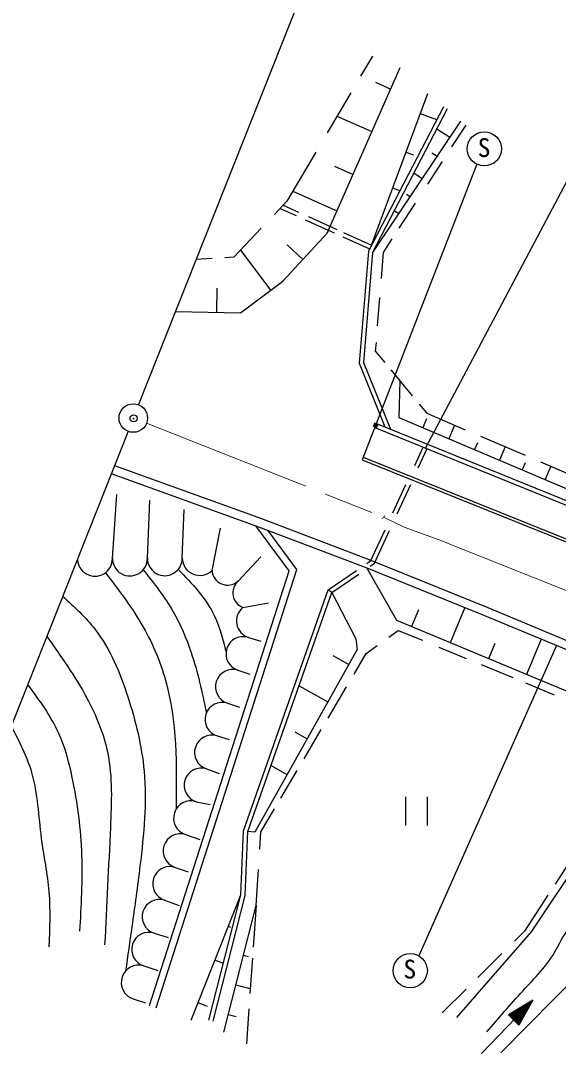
# Model space of a CAD drawing. Units: millimetres, scale not verified. Extents: x 40000 to 680000, y 20000 to 380000.
# Drawn here: x 273448 to 311152, y 264776 to 337148 of the extents above; entities that cross this region are included whole.
import ezdxf
from ezdxf.enums import TextEntityAlignment as Align

# ---------------------------------------------------------------- set-up
doc = ezdxf.new("R2010")
doc.units = ezdxf.units.MM
doc.header["$LTSCALE"] = 1000
doc.header["$PDMODE"] = 32
doc.header["$PDSIZE"] = 500
doc.linetypes.add('CHAIN', pattern=[18.5, 12, -1.5, 3.5, -1.5])
for name, color, linetype, lineweight in [('M-BGD', 7, 'Continuous', 25), ('M-BMK', 2, 'CHAIN', 13), ('M-BMK-SRVR', 3, 'Continuous', 25), ('M-STR-STR3', 7, 'Continuous', 25), ('M-STR-STRC', 7, 'Continuous', 25), ('M-TTL', 2, 'Continuous', 140)]:
    doc.layers.add(name, color=color, linetype=linetype, lineweight=lineweight)
doc.layers.add('M-OTRS', color=6, linetype='Continuous')
doc.styles.add('ＭＳ ゴシック', font='')
doc.styles.get('ＭＳ ゴシック').set_extended_font_data('MS Gothic')

msp = doc.modelspace()

# ---------------------------------------------------------------- linework, layer by layer
at = {"layer": 'M-BGD'}
for p, q in [((298111, 334668), (297273, 333247)), ((294942, 322263), (300066, 333859)), ((298339, 332826), (299402, 332356)), ((296589, 332086), (294939, 329288)), ((298059, 321413), (302011, 332035)), ((303092, 331104), (297837, 320985)), ((303358, 330966), (298131, 320900)), ((295630, 330460), (298084, 329375)), ((304293, 330113), (298131, 320900)), ((302621, 330198), (301485, 330621)), ((302637, 329578), (303533, 328978)), ((304653, 329813), (303670, 328300)), ((294139, 327930), (292110, 324488)), ((301020, 327711), (300477, 327913)), ((302281, 327891), (302644, 327649)), ((303011, 327286), (301967, 325680)), ((295462, 326952), (296760, 326378)), ((301027, 326478), (301603, 326092)), ((292524, 325189), (295629, 323818)), ((300034, 325216), (299542, 325399)), ((300509, 324979), (300751, 324818)), ((292110, 324488), (291237, 323567)), ((301114, 324367), (299970, 322607)), ((291643, 323995), (292764, 323487)), ((291862, 324226), (292938, 323737)), ((299653, 323831), (299955, 323628)), ((293398, 323199), (295432, 322276)), ((293635, 323421), (295615, 322522)), ((290319, 322599), (288402, 320578)), ((291841, 318892), (294942, 322263)), ((296092, 322306), (298059, 321413)), ((292142, 321436), (293246, 320420)), ((296043, 321999), (297853, 321177)), ((299484, 321858), (298858, 320895)), ((288866, 321066), (290980, 318247)), ((297837, 320985), (297177, 313149)), ((298131, 320900), (297482, 313195)), ((298858, 320895), (298716, 319076)), ((286878, 320481), (285753, 320410)), ((288402, 320578), (287763, 320537)), ((288874, 316667), (291841, 318892)), ((287205, 318389), (287172, 316700)), ((298611, 317742), (298456, 315765)), ((284304, 316756), (288874, 316667)), ((298365, 314597), (298318, 313989)), ((298318, 313989), (298985, 313183)), ((297177, 313149), (298995, 308680)), ((297482, 313195), (299383, 308523)), ((299409, 312671), (300911, 310855)), ((300027, 311924), (299976, 309335)), ((301390, 310277), (301921, 309636)), ((299976, 309335), (317084, 302074)), ((301908, 309245), (301645, 308627)), ((301921, 309636), (304621, 308484)), ((298280, 308647), (339940, 291728)), ((298393, 308925), (339825, 292098)), ((303873, 308803), (303469, 307852)), ((305702, 308023), (308814, 306696)), ((301079, 305971), (301677, 307267)), ((301332, 305802), (301955, 307154)), ((305476, 307564), (305273, 307087)), ((307425, 307288), (307024, 306343)), ((297463, 306557), (297388, 306372)), ((297388, 306372), (332482, 292262)), ((297463, 306557), (332556, 292448)), ((308819, 306149), (308615, 305668)), ((309901, 306232), (312508, 305120)), ((279805, 305414), (290117, 301685)), ((280026, 305972), (290325, 302248)), ((310629, 305922), (310231, 304983)), ((299550, 302654), (300465, 304639)), ((299848, 302584), (300798, 304645)), ((279882, 299449), (280200, 303937)), ((282332, 299468), (282517, 303528)), ((284782, 299486), (284925, 302892)), ((290325, 302248), (297933, 299368)), ((286866, 298623), (287470, 301574)), ((292266, 298594), (289930, 301753)), ((290117, 301685), (297714, 298809)), ((292821, 298685), (290790, 301430)), ((298012, 299318), (299002, 301467)), ((298249, 299118), (299313, 301425)), ((288693, 297867), (290287, 299575)), ((297714, 299114), (298012, 299318)), ((297933, 299368), (306208, 296015)), ((297962, 298920), (298249, 299118)), ((282474, 268127), (292266, 298594)), ((282950, 267974), (292821, 298685)), ((295019, 297260), (297001, 298623)), ((295269, 297069), (297157, 298367)), ((297714, 298809), (305980, 295460)), ((299835, 295107), (297714, 298809)), ((289079, 280378), (295019, 297260)), ((289377, 280321), (295269, 297069)), ((295269, 297069), (295019, 297260)), ((295269, 297069), (296958, 293823)), ((289033, 296021), (290832, 296349)), ((304586, 296025), (303557, 293556)), ((306208, 296015), (319824, 290346)), ((301346, 295857), (300856, 294681)), ((305980, 295460), (319595, 289792)), ((318586, 287291), (299835, 295107)), ((289420, 293926), (290287, 293668)), ((299257, 293931), (299930, 294420)), ((299930, 294420), (301622, 293721)), ((296958, 293823), (297041, 293076)), ((297676, 292786), (298458, 293353)), ((302779, 293243), (304689, 292454)), ((306695, 293500), (306250, 292433)), ((309947, 293809), (308911, 291324)), ((297041, 293076), (289858, 280287)), ((295339, 292661), (296456, 292033)), ((296829, 291352), (297676, 292786)), ((305737, 292021), (307948, 291107)), ((288686, 291623), (289514, 291351)), ((292973, 290543), (294984, 289413)), ((295008, 288271), (296305, 290465)), ((308849, 290735), (310858, 289905)), ((287951, 289321), (288787, 289033)), ((293325, 285424), (294531, 287464)), ((287217, 287018), (288060, 286761)), ((292681, 287304), (293531, 286827)), ((309280, 273285), (318586, 287291)), ((286483, 284716), (287379, 284399)), ((291004, 284944), (292121, 284316)), ((291685, 282649), (292837, 284599)), ((285748, 282413), (286743, 282218)), ((300448, 280754), (300448, 282754)), ((301948, 282754), (301948, 280754)), ((290294, 280296), (291246, 281907)), ((285014, 280111), (286016, 279764)), ((288892, 275888), (289079, 280378)), ((289191, 275844), (289377, 280321)), ((289858, 280287), (289377, 280321)), ((290217, 279095), (290294, 280296)), ((312036, 278327), (310930, 276636)), ((284280, 277808), (285198, 277492)), ((289963, 275126), (290125, 277657)), ((285414, 267102), (288892, 275888)), ((286647, 267096), (288892, 275888)), ((286938, 267022), (289191, 275844)), ((310415, 275850), (308768, 273332)), ((283546, 275506), (284562, 275130)), ((287688, 266254), (289963, 275126)), ((289963, 275126), (289755, 272211)), ((288180, 273602), (288013, 273668)), ((282811, 273203), (283789, 272903)), ((304022, 267283), (309280, 273285)), ((307115, 264811), (315278, 273092)), ((308768, 273332), (308071, 272641)), ((289421, 271534), (289065, 271625)), ((289701, 271446), (289524, 268969)), ((307186, 271762), (305506, 270096)), ((282077, 270901), (283062, 270586)), ((287661, 271065), (287074, 271297)), ((289547, 269290), (288533, 269550)), ((304689, 269285), (302999, 267609)), ((281343, 268598), (282199, 268314)), ((305759, 264776), (309358, 268509)), ((309358, 268509), (307645, 267478)), ((309358, 268509), (308390, 266759)), ((286555, 268048), (285892, 268310)), ((289448, 267906), (289273, 265448)), ((308161, 267788), (308682, 267286)), ((308205, 267815), (308707, 267331)), ((308250, 267842), (308732, 267377)), ((308294, 267868), (308757, 267422)), ((308338, 267895), (308782, 267467)), ((308383, 267922), (308807, 267513)), ((308427, 267948), (308832, 267558)), ((308471, 267975), (308857, 267603)), ((308516, 268002), (308882, 267648)), ((308560, 268029), (308907, 267694)), ((308604, 268055), (308932, 267739)), ((308649, 268082), (308957, 267784)), ((308693, 268109), (308982, 267830)), ((308738, 268135), (309008, 267875)), ((308782, 268162), (309033, 267920)), ((308826, 268189), (309058, 267965)), ((308871, 268215), (309083, 268011)), ((308915, 268242), (309108, 268056)), ((308959, 268269), (309133, 268101)), ((309004, 268295), (309158, 268147)), ((309048, 268322), (309183, 268192)), ((309092, 268349), (309208, 268237)), ((309137, 268376), (309233, 268283)), ((309181, 268402), (309258, 268328)), ((309225, 268429), (309283, 268373)), ((309270, 268456), (309308, 268418)), ((309314, 268482), (309333, 268464)), ((288564, 267339), (288003, 267482)), ((307645, 267478), (308390, 266759)), ((307673, 267495), (308406, 266788)), ((307717, 267521), (308431, 266833)), ((307762, 267548), (308456, 266878)), ((307806, 267575), (308481, 266924)), ((307851, 267601), (308506, 266969)), ((307895, 267628), (308531, 267014)), ((307939, 267655), (308556, 267060)), ((307984, 267682), (308581, 267105)), ((308028, 267708), (308607, 267150)), ((308072, 267735), (308632, 267196)), ((308117, 267762), (308657, 267241))]:
    msp.add_line(p, q, dxfattribs=at)
for centre, radius, start, end in [((278657, 299440), 1225, 180.43477, 0.43477), ((281107, 299458), 1225, 180.43477, 0.43477), ((283557, 299477), 1225, 180.43477, 0.43477), ((286007, 299496), 1225, 180.43477, 314.57441), ((287962, 298686), 1098, 183.27967, 311.72951), ((289424, 297047), 1098, 131.72951, 249.17275), ((289787, 295077), 1208, 128.59027, 252.31198), ((289053, 292774), 1208, 72.31198, 252.31198), ((288318, 290472), 1208, 72.31198, 252.31198), ((287584, 288169), 1208, 72.31198, 252.31198), ((286850, 285867), 1208, 72.31198, 252.31198), ((286116, 283564), 1208, 72.31198, 252.31198), ((285381, 281262), 1208, 72.31198, 252.31198), ((284647, 278959), 1208, 72.31198, 252.31198), ((283913, 276657), 1208, 72.31198, 252.31198), ((283178, 274354), 1208, 72.31198, 252.31198), ((282444, 272052), 1208, 72.31198, 252.31198), ((281710, 269749), 1208, 72.31198, 252.31198)]:
    msp.add_arc(centre, radius, start, end, dxfattribs=at)
for points, knots in [([(279392, 298460), (280281, 297304), (281169, 296147), (281907, 294888), (282634, 293649), (283216, 292311), (283604, 290934), (284424, 288030), (284385, 284956), (284345, 281883)], [0, 0, 0, 0, 1, 1, 1, 2, 2, 2, 3, 3, 3, 3]), ([(282042, 298667), (282792, 297718), (283542, 296768), (284143, 295727), (284663, 294828), (285071, 293860), (285401, 292871), (285862, 291493), (286170, 290074), (286478, 288655)], [0, 0, 0, 0, 1, 1, 1, 2, 2, 2, 3, 3, 3, 3]), ([(284500, 298695), (284981, 298199), (285463, 297703), (285901, 297165), (286343, 296622), (286741, 296036), (287039, 295408), (287416, 294612), (287633, 293749), (287849, 292885)], [0, 0, 0, 0, 1, 1, 1, 2, 2, 2, 3, 3, 3, 3]), ([(276394, 296814), (277204, 296072), (278015, 295330), (278676, 294475), (279735, 293106), (280411, 291447), (280959, 289767), (281517, 288055), (281942, 286321), (282101, 284559), (282298, 282366), (282083, 280131), (281815, 277925), (281641, 276490), (281445, 275068), (281246, 273643), (281102, 272616), (280957, 271587), (280812, 270558)], [0, 0, 0, 0, 1, 1, 1, 2, 2, 2, 3, 3, 3, 4, 4, 4, 5, 5, 5, 6, 6, 6, 6]), ([(275274, 293991), (276275, 292594), (277277, 291198), (278092, 289676), (278745, 288459), (279278, 287162), (279550, 285822), (279895, 284125), (279821, 282359), (279741, 280607), (279616, 277843), (279476, 275114), (279337, 272385)], [0, 0, 0, 0, 1, 1, 1, 2, 2, 2, 3, 3, 3, 4, 4, 4, 4]), ([(273934, 290613), (274742, 289521), (275551, 288429), (276102, 287212), (276544, 286235), (276821, 285176), (277045, 284112), (277426, 282306), (277657, 280482), (277719, 278653), (277780, 276882), (277682, 275105), (277584, 273328)], [0, 0, 0, 0, 1, 1, 1, 2, 2, 2, 3, 3, 3, 4, 4, 4, 4]), ([(272785, 287717), (273336, 286648), (273887, 285580), (274215, 284449), (274640, 282980), (274689, 281407), (274889, 279866), (275053, 278598), (275320, 277352), (275428, 276092), (275536, 274821), (275482, 273536), (275428, 272250)], [0, 0, 0, 0, 1, 1, 1, 2, 2, 2, 3, 3, 3, 4, 4, 4, 4]), ([(306147, 266285), (306970, 267249), (307793, 268213), (308650, 269139), (309493, 270051), (310370, 270926), (311003, 272042), (311327, 272615), (311588, 273250), (312054, 273644), (312484, 274008), (313091, 274166), (313656, 274395), (314086, 274570), (314493, 274786), (314807, 275096), (315163, 275448), (315399, 275921), (315608, 276398), (316053, 277411), (316374, 278437), (316695, 279463)], [0, 0, 0, 0, 1, 1, 1, 2, 2, 2, 3, 3, 3, 4, 4, 4, 5, 5, 5, 6, 6, 6, 7, 7, 7, 7])]:
    msp.add_open_spline(points, degree=3, knots=knots, dxfattribs=at)
at = {"layer": 'M-BMK'}
for p, q in [((282275, 308929), (298870, 302365)), ((298880, 302361), (300349, 301657)), ((300349, 301657), (302726, 300789)), ((302726, 300789), (332417, 288950))]:
    msp.add_line(p, q, dxfattribs=at)
at = {"layer": 'M-BMK-SRVR'}
for p, q in [((295471, 344909), (281722, 310246)), ((280955, 308314), (266888, 272851))]:
    msp.add_line(p, q, dxfattribs=at)
msp.add_circle((281345, 309298), 1000, dxfattribs=at)
at = {"layer": 'M-OTRS'}
msp.add_point((281366, 309277), dxfattribs=at)
at = {"layer": 'M-STR-STR3'}
msp.add_line((301846, 307199), (313890, 329948), dxfattribs=at)
at = {"layer": 'M-STR-STRC'}
for p, q in [((305434, 327083), (297436, 306490)), ((311020, 293362), (301372, 271610))]:
    msp.add_line(p, q, dxfattribs=at)
for centre in [(305955, 328163), (300765, 270574)]:
    msp.add_circle(centre, 1200, dxfattribs=at)
at = {"layer": 'M-TTL'}
for p, q in [((298393, 308925), (298280, 308647)), ((298870, 302365), (298880, 302361))]:
    msp.add_line(p, q, dxfattribs=at)

# ---------------------------------------------------------------- texts
at = {"layer": 'M-STR-STRC', "style": 'ＭＳ ゴシック'}
for p in [(305492, 327195), (300285, 269624)]:
    msp.add_text('S', height=1320, dxfattribs=at).set_placement(p, align=Align.BOTTOM_LEFT)

doc.saveas('drawing.dxf')
